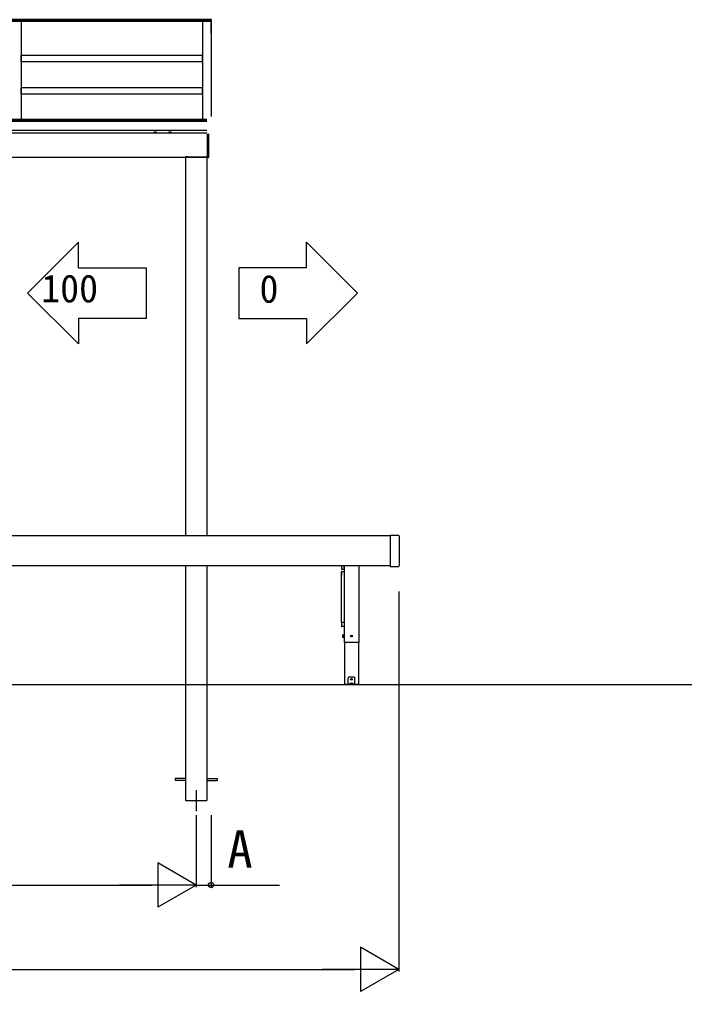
# Model space of a CAD drawing. Units: millimetres, scale not verified. Extents: x -1050 to 1050, y -1566 to 1557.
# Drawn here: x -314.1 to 1.1, y 669.1 to 1129.9 of the extents above; entities that cross this region are included whole.
import ezdxf
from ezdxf.enums import TextEntityAlignment as Align

# ---------------------------------------------------------------- set-up
doc = ezdxf.new("R2010")
doc.units = ezdxf.units.MM
doc.header["$LTSCALE"] = 8
for name, color, linetype in [('0-1_USER1', 3, 'Continuous'), ('0-3_YKK_12', 2, 'Continuous'), ('0-4_YKK_13', 4, 'Continuous'), ('0-5_YKK_A1', 4, 'Continuous'), ('0-6_YKK_D', 6, 'Continuous'), ('0-8_YSS_K', 3, 'Continuous')]:
    doc.layers.add(name, color=color, linetype=linetype)
doc.styles.add('ＭＳ ゴシック', font='')
doc.styles.get('ＭＳ ゴシック').set_extended_font_data('MS Gothic')

msp = doc.modelspace()

# ---------------------------------------------------------------- linework, layer by layer
at = {"layer": '0-1_USER1'}
for p, q in [((-286.185, 1024.29), (-310.288, 1000.186)), ((-286.185, 1012.238), (-286.185, 1024.29)), ((-178.017, 1024.29), (-153.914, 1000.186)), ((-178.017, 1012.238), (-178.017, 1024.29)), ((-286.185, 976.083), (-310.288, 1000.186)), ((-178.017, 976.083), (-153.914, 1000.186)), ((-286.185, 988.135), (-286.185, 976.083)), ((-178.017, 988.135), (-178.017, 976.083))]:
    msp.add_line(p, q, dxfattribs=at)
for points in [[(-286.185, 1012.238), (-254.047, 1012.238), (-254.047, 988.135), (-286.185, 988.135)], [(-178.017, 1012.238), (-210.155, 1012.238), (-210.155, 988.135), (-178.017, 988.135)]]:
    msp.add_lwpolyline(points, dxfattribs=at)
at = {"layer": '0-3_YKK_12'}
msp.add_line((-230.329, 764.59), (-230.329, 754.59), dxfattribs=at)
at = {"layer": '0-4_YKK_13'}
for p, q in [((-223.129, 1129.914), (-223.279, 1129.914)), ((-223.279, 1123.19), (-223.279, 1129.914)), ((-223.129, 1129.26), (-223.279, 1129.26)), ((-223.129, 1123.19), (-223.129, 1129.914)), ((-223.129, 1123.19), (-223.279, 1123.19)), ((-235.379, 1064.59), (-235.377, 1064.645)), ((-234.329, 1064.59), (-235.379, 1064.59)), ((-234.229, 1064.74), (-235.277, 1064.74)), ((-234.329, 1064.59), (-225.279, 1064.59)), ((-234.229, 1064.74), (-225.382, 1064.74)), ((-225.279, 1064.59), (-225.282, 1064.645))]:
    msp.add_line(p, q, dxfattribs=at)
for centre, start, end in [((-235.277, 1064.64), 90, 177), ((-225.382, 1064.64), 3, 90)]:
    msp.add_arc(centre, 0.1, start, end, dxfattribs=at)
at = {"layer": '0-5_YKK_A1'}
for p, q in [((-223.279, 1129.179), (-590.279, 1129.179)), ((-223.279, 1129.813), (-223.279, 1128.938)), ((-223.279, 1128.938), (-590.279, 1128.938)), ((-313.279, 1128.938), (-313.279, 1082.448)), ((-227.279, 1128.938), (-227.279, 1082.448)), ((-223.279, 1128.938), (-223.279, 1083.904)), ((-313.229, 1109.882), (-313.229, 1112.844)), ((-227.329, 1112.844), (-313.229, 1112.844)), ((-227.329, 1109.882), (-227.329, 1112.844)), ((-227.329, 1109.882), (-313.229, 1109.882)), ((-313.229, 1094.496), (-313.229, 1097.458)), ((-227.329, 1097.458), (-313.229, 1097.458)), ((-227.329, 1094.496), (-227.329, 1097.458)), ((-227.329, 1094.496), (-313.229, 1094.496)), ((-225.279, 1082.458), (-588.279, 1082.458)), ((-225.279, 1081.825), (-588.279, 1081.825)), ((-225.279, 1081.775), (-588.279, 1081.775)), ((-225.279, 1081.572), (-588.279, 1081.572)), ((-225.279, 1077.201), (-588.279, 1077.201)), ((-225.279, 1075.968), (-563.029, 1075.968)), ((-250.369, 1076.383), (-250.369, 1076.335)), ((-250.029, 1076.12), (-250.029, 1076.09)), ((-249.829, 1076.21), (-249.829, 1076.156)), ((-249.829, 1076.21), (-249.729, 1076.21)), ((-249.829, 1076.065), (-249.829, 1076.06)), ((-249.729, 1076.21), (-249.729, 1076.156)), ((-249.729, 1076.065), (-249.729, 1076.06)), ((-249.529, 1076.12), (-249.529, 1076.09)), ((-249.189, 1076.383), (-249.189, 1076.335)), ((-243.369, 1076.383), (-243.369, 1076.335)), ((-243.029, 1076.12), (-243.029, 1076.09)), ((-242.829, 1076.21), (-242.829, 1076.156)), ((-242.729, 1076.21), (-242.829, 1076.21)), ((-242.829, 1076.065), (-242.829, 1076.06)), ((-242.729, 1076.21), (-242.729, 1076.156)), ((-242.729, 1076.065), (-242.729, 1076.06)), ((-242.529, 1076.12), (-242.529, 1076.09)), ((-242.189, 1076.383), (-242.189, 1076.335)), ((-225.079, 1075.652), (-225.079, 1064.571)), ((-224.429, 1074.866), (-225.079, 1074.866)), ((-224.429, 1064.605), (-224.429, 1075.693)), ((-564.989, 1064.59), (-225.079, 1064.59)), ((-225.329, 1064.59), (-225.329, 885.09)), ((-225.079, 1064.571), (-225.079, 1064.471)), ((-225.079, 1064.471), (-224.523, 1064.505)), ((-138.379, 885.09), (-405.279, 885.09)), ((-138.379, 885.24), (-138.379, 884.998)), ((-134.421, 885.34), (-138.279, 885.34)), ((-134.35, 885.31), (-134.341, 885.301)), ((-134.118, 885.079), (-134.341, 885.301)), ((-134.118, 885.079), (-134.109, 885.069)), ((-134.079, 870.981), (-134.079, 884.998)), ((-138.379, 870.89), (-405.279, 870.89)), ((-235.329, 870.89), (-235.329, 814.59)), ((-225.329, 870.89), (-225.329, 814.59)), ((-161.5, 870.89), (-161.5, 869.47)), ((-161.499, 868.156), (-161.499, 866.44)), ((-161.479, 844.031), (-161.479, 868.102)), ((-161.4, 869.37), (-160.36, 869.37)), ((-161.399, 868.256), (-160.359, 868.256)), ((-161.399, 868.231), (-160.359, 868.231)), ((-161.379, 868.194), (-160.379, 868.194)), ((-160.28, 870.89), (-160.28, 870.879)), ((-160.28, 870.89), (-160.28, 834.59)), ((-160.272, 870.89), (-160.272, 834.59)), ((-160.26, 869.47), (-160.26, 870.89)), ((-153.272, 870.89), (-153.272, 834.59)), ((-153.272, 870.89), (-153.272, 834.59)), ((-153.264, 870.89), (-153.264, 834.59)), ((-138.279, 870.64), (-134.421, 870.64)), ((-134.341, 870.679), (-134.35, 870.669)), ((-134.341, 870.679), (-134.118, 870.901)), ((-134.109, 870.91), (-134.118, 870.901)), ((-161.499, 843.976), (-161.499, 843.963)), ((-161.499, 843.963), (-161.499, 843.91)), ((-161.499, 843.91), (-161.499, 843.654)), ((-161.499, 843.654), (-161.499, 842.484)), ((-160.359, 844.068), (-161.399, 844.068)), ((-160.359, 842.161), (-161.399, 842.161)), ((-160.952, 838.09), (-160.907, 838.167)), ((-160.952, 838.09), (-160.952, 837.09)), ((-160.952, 837.09), (-160.907, 837.012)), ((-160.907, 838.167), (-160.552, 838.167)), ((-160.907, 837.878), (-160.552, 837.878)), ((-160.907, 837.301), (-160.552, 837.301)), ((-160.907, 837.012), (-160.552, 837.012)), ((-160.552, 838.167), (-160.552, 837.012)), ((-160.432, 838.215), (-160.272, 838.215)), ((-153.264, 834.59), (-160.28, 834.59)), ((-160.037, 834.59), (-160.037, 814.59)), ((-156.997, 837.64), (-156.886, 837.642)), ((-156.997, 837.54), (-156.886, 837.538)), ((-156.886, 837.642), (-156.834, 837.652)), ((-156.886, 837.538), (-156.834, 837.528)), ((-156.824, 837.703), (-156.834, 837.652)), ((-156.824, 837.476), (-156.834, 837.528)), ((-156.822, 837.814), (-156.824, 837.703)), ((-156.822, 837.365), (-156.824, 837.476)), ((-156.722, 837.814), (-156.72, 837.703)), ((-156.722, 837.365), (-156.72, 837.476)), ((-156.72, 837.703), (-156.71, 837.652)), ((-156.72, 837.476), (-156.71, 837.528)), ((-156.658, 837.642), (-156.71, 837.652)), ((-156.658, 837.538), (-156.71, 837.528)), ((-156.548, 837.64), (-156.658, 837.642)), ((-156.548, 837.54), (-156.658, 837.538)), ((-153.507, 834.59), (-153.507, 814.59)), ((-158.372, 814.89), (-158.372, 817.607)), ((-157.872, 818.19), (-158.313, 817.748)), ((-155.672, 818.19), (-157.872, 818.19)), ((-156.997, 817.14), (-156.886, 817.142)), ((-156.997, 817.04), (-156.886, 817.038)), ((-156.886, 817.142), (-156.834, 817.152)), ((-156.886, 817.038), (-156.834, 817.028)), ((-156.824, 817.203), (-156.834, 817.152)), ((-156.824, 816.976), (-156.834, 817.028)), ((-156.822, 817.314), (-156.824, 817.203)), ((-156.822, 816.865), (-156.824, 816.976)), ((-156.722, 817.314), (-156.72, 817.203)), ((-156.722, 816.865), (-156.72, 816.976)), ((-156.72, 817.203), (-156.71, 817.152)), ((-156.72, 816.976), (-156.71, 817.028)), ((-156.658, 817.142), (-156.71, 817.152)), ((-156.658, 817.038), (-156.71, 817.028)), ((-156.548, 817.14), (-156.658, 817.142)), ((-156.548, 817.04), (-156.658, 817.038)), ((-155.231, 817.748), (-155.672, 818.19)), ((-155.172, 814.89), (-155.172, 817.607)), ((-235.329, 814.59), (-235.329, 759.59)), ((-225.329, 814.59), (-225.329, 759.59)), ((-153.507, 814.59), (-160.037, 814.59)), ((-158.372, 814.84), (-158.372, 814.89)), ((-158.372, 814.59), (-158.372, 814.84)), ((-158.372, 814.84), (-158.313, 814.84)), ((-158.313, 814.59), (-158.372, 814.59)), ((-158.313, 814.84), (-157.872, 814.84)), ((-155.672, 814.84), (-157.872, 814.84)), ((-155.672, 814.59), (-157.872, 814.59)), ((-156.916, 815.336), (-157.362, 814.89)), ((-157.172, 814.932), (-157.172, 814.89)), ((-157.172, 814.89), (-156.372, 814.89)), ((-157.122, 814.84), (-156.422, 814.84)), ((-156.182, 814.89), (-156.628, 815.336)), ((-156.372, 814.932), (-156.372, 814.89)), ((-155.672, 814.59), (-155.672, 814.84)), ((-155.672, 814.84), (-155.231, 814.84)), ((-155.231, 814.59), (-155.672, 814.59)), ((-155.231, 814.84), (-155.172, 814.84)), ((-155.172, 814.89), (-155.172, 814.84)), ((-235.329, 770.04), (-240.329, 770.04)), ((-240.329, 770.04), (-240.329, 769.14)), ((-225.329, 770.04), (-220.329, 770.04)), ((-220.329, 770.04), (-220.329, 769.14)), ((-235.329, 769.14), (-240.329, 769.14)), ((-225.329, 769.14), (-220.329, 769.14)), ((-235.329, 759.59), (-225.329, 759.59))]:
    msp.add_line(p, q, dxfattribs=at)
for points in [[(-223.279, 1129.813), (-223.779, 1129.813), (-589.779, 1129.813), (-590.279, 1129.813)], [(-225.329, 1064.59), (-235.329, 1064.59), (-235.329, 885.09)], [(-138.379, 884.998), (-138.379, 870.981), (-138.379, 870.74)], [(-161.499, 842.484), (-161.499, 842.28), (-161.499, 842.261)], [(-160.272, 836.965), (-160.432, 836.965), (-160.432, 838.215)], [(-157.872, 814.84), (-157.872, 814.59), (-158.313, 814.59)], [(-155.172, 814.84), (-155.172, 814.59), (-155.231, 814.59)]]:
    msp.add_lwpolyline(points, dxfattribs=at)
msp.add_lwpolyline([(-160.552, 838.165), (-160.432, 838.165), (-160.432, 837.015), (-160.552, 837.015)], close=True, dxfattribs=at)
for centre, radius in [((-156.772, 837.59), 0.4), ((-156.56, 837.378), 0.03), ((-156.772, 817.09), 0.4), ((-156.56, 816.878), 0.03)]:
    msp.add_circle(centre, radius, dxfattribs=at)
for centre, radius, start, end in [((-224.529, 1064.605), 0.1, 273.5, 0), ((-138.279, 885.24), 0.1, 90, 180), ((-134.421, 885.24), 0.1, 45, 90), ((-134.179, 884.998), 0.1, 0, 45), ((-134.179, 870.981), 0.1, 315, 0), ((-161.4, 869.47), 0.1, 180, 270), ((-161.399, 868.156), 0.1, 90, 180), ((-161.403, 868.134), 0.0964, 87.79679, 177.6127), ((-161.411, 866.441), 0.0881, 180.33509, 219.38129), ((-161.383, 868.098), 0.0964, 87.79679, 177.6127), ((-160.376, 868.098), 0.0964, 6.84841, 92.20321), ((-160.36, 869.47), 0.1, 270, 0), ((-160.359, 868.156), 0.1, 37.44287, 90), ((-160.358, 868.128), 0.103, 40.31355, 90.66766), ((-138.279, 870.74), 0.1, 180, 270), ((-134.421, 870.74), 0.1, 270, 315), ((-161.403, 843.972), 0.0964, 87.79679, 177.6127), ((-160.356, 843.972), 0.0964, 38.24694, 92.20321), ((-161.399, 842.261), 0.1, 180, 270), ((-160.359, 842.261), 0.1, 270, 322.55713), ((-160.696, 838.023), 0.256, 145.61708, 214.38292), ((-159.997, 837.59), 0.955, 162.41276, 197.58724), ((-160.696, 837.157), 0.256, 145.61708, 214.38292), ((-156.772, 837.59), 0.23, 167.44414, 192.55586), ((-156.772, 837.59), 0.23, 77.44414, 102.55586), ((-156.772, 837.59), 0.23, 257.44414, 282.55586), ((-156.772, 837.59), 0.23, 347.44414, 12.55586), ((-158.172, 817.607), 0.2, 135, 180), ((-156.772, 817.09), 0.23, 167.44414, 192.55586), ((-156.772, 817.09), 0.23, 77.44414, 102.55586), ((-156.772, 817.09), 0.23, 257.44414, 282.55586), ((-156.772, 817.09), 0.23, 347.44414, 12.55586), ((-155.372, 817.607), 0.2, 0, 45), ((-157.072, 814.932), 0.1, 126.03188, 180), ((-157.122, 814.89), 0.05, 180, 270), ((-156.772, 814.52), 0.61, 53.96812, 126.03188), ((-156.422, 814.89), 0.05, 270, 0), ((-156.472, 814.932), 0.1, 0, 53.96812)]:
    msp.add_arc(centre, radius, start, end, dxfattribs=at)
for centre, major_axis, ratio, start_param, end_param in [((-249.779, 1076.383), (-0.59, 0), 0.300706, 3.1415927, 6.2831853), ((-249.779, 1076.335), (-0.59, 0), 0.300706, 3.1415927, 6.2831853), ((-249.779, 1076.335), (-0.59, 0), 0.46726, 6.2831853, 9.424778), ((-249.929, 1076.335), (-0.44, 0), 0.502493, 1.3415201, 1.5707963), ((-249.929, 1076.335), (-0.44, 0), 0.570835, 1.3415201, 1.5707963), ((-249.929, 1076.156), (0.1, 0), 0.417642, 4.712389, 6.2831853), ((-249.929, 1076.065), (0.1, 0), 0.18377, 6.2831853, 7.8539816), ((-249.629, 1076.156), (-0.1, 0), 0.417642, 0, 1.5707963), ((-249.629, 1076.065), (-0.1, 0), 0.18377, 4.712389, 6.2831853), ((-249.629, 1076.065), (-0.1, 0), 0.18377, 4.712389, 6.2831853), ((-249.629, 1076.335), (0.44, 0), 0.502493, 4.712389, 4.9416652), ((-249.629, 1076.335), (0.44, 0), 0.570835, 4.712389, 4.9416652), ((-242.779, 1076.383), (0.59, 0), 0.300706, 0, 3.1415927), ((-242.779, 1076.335), (0.59, 0), 0.300706, 0, 3.1415927), ((-242.779, 1076.335), (0.59, 0), 0.46726, 3.1415927, 6.2831853), ((-242.929, 1076.335), (-0.44, 0), 0.502493, 1.3415201, 1.5707963), ((-242.929, 1076.335), (-0.44, 0), 0.570835, 1.3415201, 1.5707963), ((-242.929, 1076.156), (0.1, 0), 0.417642, 4.712389, 6.2831853), ((-242.929, 1076.065), (0.1, 0), 0.18377, 6.2831853, 7.8539816), ((-242.929, 1076.065), (0.1, 0), 0.18377, 6.2831853, 7.8539816), ((-242.629, 1076.156), (-0.1, 0), 0.417642, 0, 1.5707963), ((-242.629, 1076.065), (-0.1, 0), 0.18377, 4.712389, 6.2831853), ((-242.629, 1076.335), (0.44, 0), 0.502493, 4.712389, 4.9416652), ((-242.629, 1076.335), (0.44, 0), 0.570835, 4.712389, 4.9416652), ((-157.312, 814.89), (0.0688, 0.0425), 0.381966, 2.1243707, 3.695167), ((-156.772, 815.047), (0, -0.354), 0.707107, 2.5261129, 3.7570724), ((-156.232, 814.89), (0.0688, -0.0425), 0.381966, 5.7296109, 7.3004073)]:
    msp.add_ellipse(centre, major_axis=major_axis, ratio=ratio, start_param=start_param, end_param=end_param, dxfattribs=at)
at = {"layer": '0-6_YKK_D'}
for p, q in [((-134.329, 858.79), (-134.329, 678.59)), ((-230.329, 752.69), (-230.329, 718.59)), ((-230.329, 752.69), (-230.329, 718.59)), ((-223.279, 752.69), (-223.279, 718.59)), ((-230.329, 719.59), (-248.516, 730.09)), ((-248.516, 730.09), (-248.516, 709.09)), ((-562.229, 719.59), (-251.329, 719.59)), ((-230.329, 719.59), (-266.702, 719.59)), ((-230.329, 719.59), (-248.516, 709.09)), ((-134.329, 679.59), (-152.516, 690.09)), ((-152.516, 690.09), (-152.516, 669.09)), ((-658.229, 679.59), (-155.329, 679.59)), ((-134.329, 679.59), (-170.702, 679.59)), ((-134.329, 679.59), (-152.516, 669.09))]:
    msp.add_line(p, q, dxfattribs=at)
msp.add_lwpolyline([(-230.329, 719.59), (-223.279, 719.59), (-190.907, 719.59)], dxfattribs=at)
msp.add_circle((-223.279, 719.59), 1.275, dxfattribs=at)
at = {"layer": '0-8_YSS_K'}
msp.add_line((-762.894, 814.59), (677.736, 814.59), dxfattribs=at)

# ---------------------------------------------------------------- texts
at = {"layer": '0-1_USER1', "style": 'ＭＳ ゴシック'}
for s, p in [('100', (-303.783, 991.831)), ('0', (-200.344, 991.667))]:
    msp.add_text(s, height=13.2, dxfattribs=at).set_placement(p, align=Align.BOTTOM_LEFT)
at = {"layer": '0-6_YKK_D', "style": 'ＭＳ ゴシック'}
msp.add_text('A', height=17.6, dxfattribs=at).set_placement((-215.589, 722.59), align=Align.BOTTOM_LEFT)

doc.saveas('drawing.dxf')
